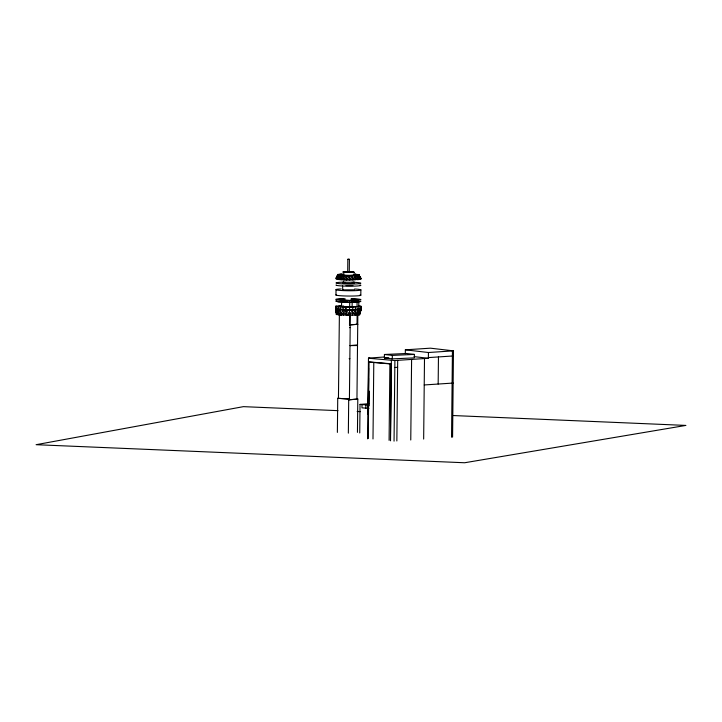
<?xml version="1.0" encoding="UTF-8"?>
<svg xmlns="http://www.w3.org/2000/svg" width="722" height="722" viewBox="0 0 722 722"><rect width="100%" height="100%" fill="white"/><g stroke="black" fill="none" stroke-linecap="round" stroke-linejoin="round"><path stroke-width="1.08" d="M358.987 305.884L361.18 306.381L361.153 309.548L359.764 313.411L346.398 314.043L336.317 313.149L335.883 306.272L341.344 305.451M335.965 295.045L336.019 289.748M359.014 314.26L359.746 314.738L349.466 315.406L336.308 314.476L336.055 306.02M336.696 310.929L336.317 313.149L336.569 306.525L335.883 306.272M337.075 314.711L336.019 309.187M337.165 278.539A12.436 0.957 0.6 0 0 343.383 279.865L360.765 279.324L359.357 275.696L360.874 278.34L349.746 279.27L336.136 278.277L337.806 274.459L342.174 273.963M337.806 274.459L336.136 278.277L338.374 275.858L338.383 274.901L337.725 274.676M338.591 314.936L338.077 306.769L336.569 306.525M337.373 432.397L337.734 398.3L349.421 399.076L337.734 398.3M338.447 398.246L339.385 314.467L341.569 314.639M360.765 279.324L360.874 278.34L359.276 275.912L341.668 276.246L338.41 278.764L339.728 275.109L338.383 274.901M340.098 275.055L340.107 274.089M340.748 315.126L340.297 306.985L338.077 306.769M341.677 275.281L344.096 275.425L344.087 276.382L340.64 278.963L341.677 275.281L339.728 275.109M354.258 289.82L342.788 289.865L342.562 285.75M343.41 315.27L343.076 307.148L340.297 306.985M343.383 279.865L344.087 276.382M343.753 275.073L343.78 272.347L342.779 272.004L348.031 271.68M346.38 315.37L345.306 307.229M346.398 314.043L346.226 307.265L343.076 307.148M346.497 279.965L346.813 275.515L344.096 275.425M347.697 272.239L347.833 259.288L348.708 259.243L349.403 259.315L349.267 272.275M349.737 280.01L349.656 275.551L359.366 274.739L353.798 274.035M349.466 315.406L349.529 307.31L361.18 306.381M348.347 433.155L348.708 399.131M349.502 324.909L357.733 324.277L349.502 324.909L349.601 315.243L350.296 315.288L349.412 399.78L357.796 399.031L357.453 432.361M349.719 302.076L349.665 307.184L338.762 306.363L352.11 306.985L352.165 302.365L337.697 301.661L341.605 301.57L341.56 306.191L343.708 306.02M352.896 279.983L352.417 275.524M352.453 315.379L352.769 307.292M353.365 272.068L343.78 272.492L354.421 272.293L349.565 271.707M354.917 275.452L355.756 279.892M355.404 275.091L355.414 274.134M355.143 315.288L355.72 307.202M358.121 279.748L356.984 275.326M357.092 300.993L357.038 306.516L358.771 306.381L358.825 301.273M357.038 324.232L357.137 314.566L357.832 314.612L356.948 399.104M357.354 315.144L358.184 307.058M359.836 279.558L358.473 275.154M358.924 314.954L359.989 306.868M359.276 275.912L359.366 274.739M359.746 314.738L360.504 310.343M360.81 295.118L360.865 289.82M360.774 306.227L361.153 309.548L359.764 313.411L361.153 309.548M358.933 313.628L360.982 309.801L361.009 306.633M359.737 432.974L360.034 404.419L368.716 403.715M362.002 404.564L361.966 407.831L368.924 408.354M365.828 408.129L365.855 404.852M367.633 438.832L368.473 358.238L369.664 358.157L368.789 358.22M368.103 414.013L368.581 368.121M368.202 414.184L368.581 378.364M368.346 414.04L368.581 391.658M368.238 438.561L369.041 362.092L369.61 361.939L391.216 363.807L390.412 440.276M369.15 405.791L369.303 391.18M372.994 438.967L373.788 362.507M384.393 357.95L384.429 354.484L406.477 353.491L414.383 354.412L414.347 357.877L392.29 358.87L384.393 357.95L388.797 357.751M389.086 440.366L389.889 363.897L391.216 363.807M390.53 440.817L391.378 360.224M392.29 358.87L392.326 355.404L384.429 354.484M394.05 441.151L394.898 360.531L428.372 358.292L428.435 352.517L405.349 349.827L405.304 353.672M396.847 440.971L397.687 360.341M410.764 440.005L411.603 359.412M423.661 439.066L424.5 358.554M438.164 384.032L438.453 356.93M451.539 437.207L452.441 350.919L453.479 350.865L452.577 437.153M336.308 314.476L337.165 314.016M349.601 315.243L346.479 315.117M337.093 313.384L338.04 309.937L349.502 310.478L360.982 309.801M338.609 313.61L340.261 310.144M343.419 313.944L345.269 310.397M339.719 276.066L338.374 275.858L336.876 278.53L339.719 276.066L341.668 276.246M337.174 277.799L336.235 278.033L337.797 275.425L338.609 275.226M340.766 313.799L343.04 310.316M336.028 308.186C342.363 310.036 355.251 310.126 360.756 308.402M357.363 313.817L359.953 310.036M352.905 279.252L354.908 276.409L358.13 279.017M355.161 313.962L358.157 310.225M336.235 278.033L337.427 276.625M352.471 314.043L355.693 310.37M352.742 310.46L349.484 314.07L346.19 310.424M349.746 279.27L352.408 276.49M342.517 289.748L343.167 289.522M346.497 279.233L349.647 276.508M343.392 279.125L346.804 276.472M337.183 312.689L336.353 312.906L335.847 309.44M343.248 281.526C342.21 282.446 353.392 282.6 354.069 281.715M349.358 259.333L347.842 259.306M357.516 344.917L349.98 345.594L357.507 345.54M352.751 301.805L356.803 301.453M349.719 302.563L358.816 301.76L357.083 301.904M358.771 306.381L349.665 307.184L352.11 306.985M348.699 399.835L357.796 399.031M345.242 298.899L337.725 299.504L349.737 300.415L358.843 299.612L350.982 299.016M349.457 327.626L350.17 327.571M349.132 358.708L349.845 358.644M405.349 349.827L430.402 348.175L453.479 350.865M428.435 352.517L452.441 350.919M384.212 357.011L368.933 358.076M428.381 357.598L453.425 355.946M394.826 367.498L397.614 367.317M424.22 384.961L453.145 383.057M345.062 282.681C335.044 283.565 361.208 283.954 352.21 282.78M352.959 285.551L345.982 285.605M348.708 315.279L350.296 315.288L348.112 315.126M392.326 355.404L414.383 354.412M343.78 272.347L353.365 271.923M346.813 275.515L349.656 275.551M346.226 307.265L349.529 307.31M337.995 410.656L243.422 406.648L36.1 444.698L464.643 462.757L685.9 425.42L452.838 415.529M357.137 411.468L360.513 411.612M350.973 300.135L354.34 300.514M351.479 300.569L353.726 300.74M340.983 301.417L347.535 301.913M342.02 314.783L338.672 314.53L341.479 314.648M360.034 404.419L368.094 405.024M368.473 358.238L394.898 360.531M369.041 362.092L389.889 363.897M414.085 356.623L428.372 358.292M351.244 300.551L351.921 300.686M336.533 309.693L338.04 309.937M359.024 312.933L359.791 313.167M337.715 275.642L338.374 275.858M360.134 278.096L360.874 278.34L359.24 276.192M356.966 276.282L359.836 278.818M358.464 276.111L360.774 278.593M354.583 289.008A12.482 0.957 0.6 0 1 358.302 290.47A12.482 0.957 0.6 0 1 339.439 290.352A12.482 0.957 0.6 0 1 341.19 288.926M360.07 294.865A12.482 0.957 0.6 0 1 349.583 296.047A12.482 0.957 0.6 0 1 336.073 294.793M360.061 285A12.436 0.957 0.6 0 1 349.674 286.183A12.436 0.957 0.6 0 1 336.163 284.937M354.538 282.32A12.436 0.957 0.6 0 1 357.85 283.809A12.436 0.957 0.6 0 1 338.582 283.565A12.436 0.957 0.6 0 1 343.067 282.167M360.838 301.245A12.599 0.966 0.6 0 1 346.298 302.139A12.599 0.966 0.6 0 1 336.813 300.695M351.406 298.646A12.599 0.966 0.6 0 1 358.951 300.181A12.599 0.966 0.6 0 1 338.555 300.054A12.599 0.966 0.6 0 1 343.852 298.601M354.06 275.281A8.321 0.641 0.6 0 1 355.612 275.416M340.279 275.488A8.303 0.641 0.6 0 1 342.201 275.208M354.069 274.261A8.321 0.641 0.6 0 1 355.729 275.136A8.321 0.641 0.6 0 1 344.71 275.217A8.303 0.641 0.6 0 1 342.21 274.198M359.321 279.071A10.875 0.83 0.6 0 1 356.939 279.658M354.872 279.784A10.875 0.83 0.6 0 1 344.051 279.757M341.632 279.622A10.875 0.83 0.6 0 1 337.679 279.017"/></g></svg>
